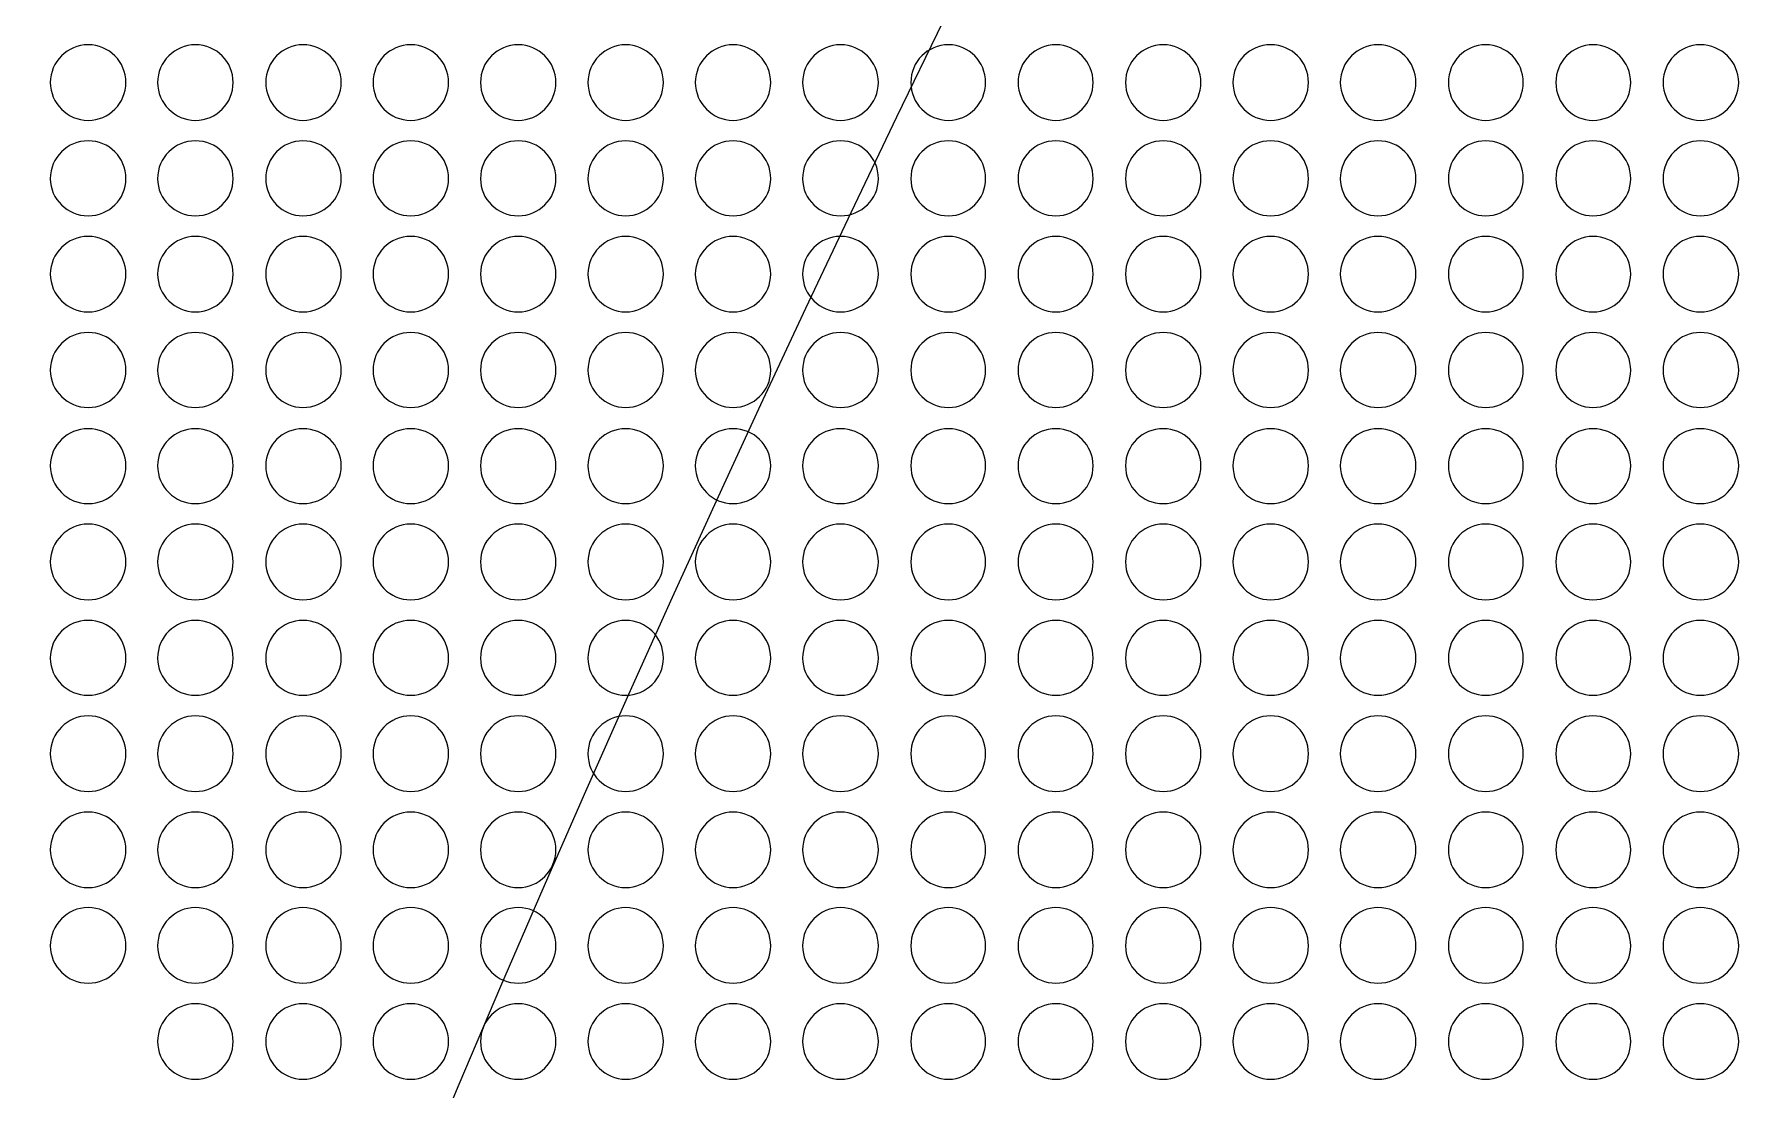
# Model space of a CAD drawing. Header units: inches. Extents: x 243 to 900, y -519 to -86.
# Drawn here: x 397.29 to 436.88, y -389.72 to -365.44 of the extents above; entities that cross this region are included whole.
import ezdxf

# ---------------------------------------------------------------- set-up
doc = ezdxf.new("R2010")
doc.units = ezdxf.units.IN
doc.header["$MEASUREMENT"] = 0
doc.layers.add('Layer 1', color=7, linetype='Continuous')

# ---------------------------------------------------------------- blocks, each defined once
blk = doc.blocks.new('block 3')
at = {"layer": 'Layer 1', "lineweight": 0}
blk.add_open_spline([(898.138, -484.267), (898.138, -494.991), (889.368, -503.763), (878.645, -503.763), (878.645, -503.763), (266.12, -503.763), (266.12, -503.763), (255.397, -503.763), (246.624, -494.991), (246.624, -484.267), (246.624, -484.267), (246.624, -108.507), (246.624, -108.507), (246.624, -97.783), (255.397, -89.011), (266.12, -89.011), (266.12, -89.011), (878.645, -89.011), (878.645, -89.011), (889.368, -89.011), (898.138, -97.783), (898.138, -108.507), (898.138, -108.507), (898.138, -484.267), (898.138, -484.267)], degree=3, knots=[0, 0, 0, 0, 1, 1, 1, 2, 2, 2, 3, 3, 3, 4, 4, 4, 5, 5, 5, 6, 6, 6, 7, 7, 7, 8, 8, 8, 8], dxfattribs=at)
blk = doc.blocks.new('block 2')
at = {"layer": 'Layer 1'}
blk.add_blockref('block 3', (0, 0), dxfattribs=at)
blk = doc.blocks.new('block 109')
at = {"layer": 'Layer 1', "lineweight": 0}
for points in [[(399.391, -366.544), (399.391, -367.018), (399.01, -367.416), (398.521, -367.416), (398.048, -367.416), (397.651, -367.018), (397.651, -366.544), (397.651, -366.071), (398.048, -365.676), (398.521, -365.676), (399.01, -365.676), (399.391, -366.071), (399.391, -366.544)], [(401.86, -366.544), (401.86, -367.018), (401.479, -367.416), (400.991, -367.416), (400.517, -367.416), (400.121, -367.018), (400.121, -366.544), (400.121, -366.071), (400.517, -365.676), (400.991, -365.676), (401.479, -365.676), (401.86, -366.071), (401.86, -366.544)], [(404.348, -366.544), (404.348, -367.018), (403.952, -367.416), (403.465, -367.416), (402.992, -367.416), (402.611, -367.018), (402.611, -366.544), (402.611, -366.071), (402.992, -365.676), (403.465, -365.676), (403.952, -365.676), (404.348, -366.071), (404.348, -366.544)], [(406.82, -366.544), (406.82, -367.018), (406.424, -367.416), (405.95, -367.416), (405.461, -367.416), (405.08, -367.018), (405.08, -366.544), (405.08, -366.071), (405.461, -365.676), (405.95, -365.676), (406.424, -365.676), (406.82, -366.071), (406.82, -366.544)], [(409.29, -366.544), (409.29, -367.018), (408.896, -367.416), (408.422, -367.416), (407.936, -367.416), (407.553, -367.018), (407.553, -366.544), (407.553, -366.071), (407.936, -365.676), (408.422, -365.676), (408.896, -365.676), (409.29, -366.071), (409.29, -366.544)], [(411.764, -366.544), (411.764, -367.018), (411.368, -367.416), (410.894, -367.416), (410.421, -367.416), (410.025, -367.018), (410.025, -366.544), (410.025, -366.071), (410.421, -365.676), (410.894, -365.676), (411.368, -365.676), (411.764, -366.071), (411.764, -366.544)], [(414.234, -366.544), (414.234, -367.018), (413.84, -367.416), (413.366, -367.416), (412.893, -367.416), (412.497, -367.018), (412.497, -366.544), (412.497, -366.071), (412.893, -365.676), (413.366, -365.676), (413.84, -365.676), (414.234, -366.071), (414.234, -366.544)], [(416.711, -366.544), (416.711, -367.018), (416.325, -367.416), (415.838, -367.416), (415.368, -367.416), (414.966, -367.018), (414.966, -366.544), (414.966, -366.071), (415.368, -365.676), (415.838, -365.676), (416.325, -365.676), (416.711, -366.071), (416.711, -366.544)], [(419.18, -366.544), (419.18, -367.018), (418.799, -367.416), (418.326, -367.416), (417.837, -367.416), (417.459, -367.018), (417.459, -366.544), (417.459, -366.071), (417.837, -365.676), (418.326, -365.676), (418.799, -365.676), (419.18, -366.071), (419.18, -366.544)], [(421.655, -366.544), (421.655, -367.018), (421.269, -367.416), (420.798, -367.416), (420.312, -367.416), (419.928, -367.018), (419.928, -366.544), (419.928, -366.071), (420.312, -365.676), (420.798, -365.676), (421.269, -365.676), (421.655, -366.071), (421.655, -366.544)], [(424.137, -366.544), (424.137, -367.018), (423.744, -367.416), (423.27, -367.416), (422.781, -367.416), (422.401, -367.018), (422.401, -366.544), (422.401, -366.071), (422.781, -365.676), (423.27, -365.676), (423.744, -365.676), (424.137, -366.071), (424.137, -366.544)], [(426.612, -366.544), (426.612, -367.018), (426.231, -367.416), (425.742, -367.416), (425.253, -367.416), (424.872, -367.018), (424.872, -366.544), (424.872, -366.071), (425.253, -365.676), (425.742, -365.676), (426.231, -365.676), (426.612, -366.071), (426.612, -366.544)], [(429.084, -366.544), (429.084, -367.018), (428.701, -367.416), (428.211, -367.416), (427.741, -367.416), (427.344, -367.018), (427.344, -366.544), (427.344, -366.071), (427.741, -365.676), (428.211, -365.676), (428.701, -365.676), (429.084, -366.071), (429.084, -366.544)], [(431.556, -366.544), (431.556, -367.018), (431.173, -367.416), (430.686, -367.416), (430.213, -367.416), (429.832, -367.018), (429.832, -366.544), (429.832, -366.071), (430.213, -365.676), (430.686, -365.676), (431.173, -365.676), (431.556, -366.071), (431.556, -366.544)], [(434.028, -366.544), (434.028, -367.018), (433.645, -367.416), (433.156, -367.416), (432.685, -367.416), (432.304, -367.018), (432.304, -366.544), (432.304, -366.071), (432.685, -365.676), (433.156, -365.676), (433.645, -365.676), (434.028, -366.071), (434.028, -366.544)], [(436.513, -366.544), (436.513, -367.018), (436.119, -367.416), (435.628, -367.416), (435.16, -367.416), (434.774, -367.018), (434.774, -366.544), (434.774, -366.071), (435.16, -365.676), (435.628, -365.676), (436.119, -365.676), (436.513, -366.071), (436.513, -366.544)]]:
    blk.add_open_spline(points, degree=3, knots=[0, 0, 0, 0, 1, 1, 1, 2, 2, 2, 3, 3, 3, 4, 4, 4, 4], dxfattribs=at)
blk = doc.blocks.new('block 110')
at = {"layer": 'Layer 1', "lineweight": 0}
for points in [[(399.391, -368.757), (399.391, -369.229), (399.01, -369.61), (398.521, -369.61), (398.048, -369.61), (397.651, -369.229), (397.651, -368.757), (397.651, -368.268), (398.048, -367.886), (398.521, -367.886), (399.01, -367.886), (399.391, -368.268), (399.391, -368.757)], [(401.86, -368.757), (401.86, -369.229), (401.479, -369.61), (400.991, -369.61), (400.517, -369.61), (400.121, -369.229), (400.121, -368.757), (400.121, -368.268), (400.517, -367.886), (400.991, -367.886), (401.479, -367.886), (401.86, -368.268), (401.86, -368.757)], [(404.348, -368.757), (404.348, -369.229), (403.952, -369.61), (403.465, -369.61), (402.992, -369.61), (402.611, -369.229), (402.611, -368.757), (402.611, -368.268), (402.992, -367.886), (403.465, -367.886), (403.952, -367.886), (404.348, -368.268), (404.348, -368.757)], [(406.82, -368.757), (406.82, -369.229), (406.424, -369.61), (405.95, -369.61), (405.461, -369.61), (405.08, -369.229), (405.08, -368.757), (405.08, -368.268), (405.461, -367.886), (405.95, -367.886), (406.424, -367.886), (406.82, -368.268), (406.82, -368.757)], [(409.29, -368.757), (409.29, -369.229), (408.896, -369.61), (408.422, -369.61), (407.936, -369.61), (407.553, -369.229), (407.553, -368.757), (407.553, -368.268), (407.936, -367.886), (408.422, -367.886), (408.896, -367.886), (409.29, -368.268), (409.29, -368.757)], [(411.764, -368.757), (411.764, -369.229), (411.368, -369.61), (410.894, -369.61), (410.421, -369.61), (410.025, -369.229), (410.025, -368.757), (410.025, -368.268), (410.421, -367.886), (410.894, -367.886), (411.368, -367.886), (411.764, -368.268), (411.764, -368.757)], [(414.234, -368.757), (414.234, -369.229), (413.84, -369.61), (413.366, -369.61), (412.893, -369.61), (412.497, -369.229), (412.497, -368.757), (412.497, -368.268), (412.893, -367.886), (413.366, -367.886), (413.84, -367.886), (414.234, -368.268), (414.234, -368.757)], [(416.711, -368.757), (416.711, -369.229), (416.325, -369.61), (415.838, -369.61), (415.368, -369.61), (414.966, -369.229), (414.966, -368.757), (414.966, -368.268), (415.368, -367.886), (415.838, -367.886), (416.325, -367.886), (416.711, -368.268), (416.711, -368.757)], [(419.18, -368.757), (419.18, -369.229), (418.799, -369.61), (418.326, -369.61), (417.837, -369.61), (417.459, -369.229), (417.459, -368.757), (417.459, -368.268), (417.837, -367.886), (418.326, -367.886), (418.799, -367.886), (419.18, -368.268), (419.18, -368.757)], [(421.655, -368.757), (421.655, -369.229), (421.269, -369.61), (420.798, -369.61), (420.312, -369.61), (419.928, -369.229), (419.928, -368.757), (419.928, -368.268), (420.312, -367.886), (420.798, -367.886), (421.269, -367.886), (421.655, -368.268), (421.655, -368.757)], [(424.137, -368.757), (424.137, -369.229), (423.744, -369.61), (423.27, -369.61), (422.781, -369.61), (422.401, -369.229), (422.401, -368.757), (422.401, -368.268), (422.781, -367.886), (423.27, -367.886), (423.744, -367.886), (424.137, -368.268), (424.137, -368.757)], [(426.612, -368.757), (426.612, -369.229), (426.231, -369.61), (425.742, -369.61), (425.253, -369.61), (424.872, -369.229), (424.872, -368.757), (424.872, -368.268), (425.253, -367.886), (425.742, -367.886), (426.231, -367.886), (426.612, -368.268), (426.612, -368.757)], [(429.084, -368.757), (429.084, -369.229), (428.701, -369.61), (428.211, -369.61), (427.741, -369.61), (427.344, -369.229), (427.344, -368.757), (427.344, -368.268), (427.741, -367.886), (428.211, -367.886), (428.701, -367.886), (429.084, -368.268), (429.084, -368.757)], [(431.556, -368.757), (431.556, -369.229), (431.173, -369.61), (430.686, -369.61), (430.213, -369.61), (429.832, -369.229), (429.832, -368.757), (429.832, -368.268), (430.213, -367.886), (430.686, -367.886), (431.173, -367.886), (431.556, -368.268), (431.556, -368.757)], [(434.028, -368.757), (434.028, -369.229), (433.645, -369.61), (433.156, -369.61), (432.685, -369.61), (432.304, -369.229), (432.304, -368.757), (432.304, -368.268), (432.685, -367.886), (433.156, -367.886), (433.645, -367.886), (434.028, -368.268), (434.028, -368.757)], [(436.513, -368.757), (436.513, -369.229), (436.119, -369.61), (435.628, -369.61), (435.16, -369.61), (434.774, -369.229), (434.774, -368.757), (434.774, -368.268), (435.16, -367.886), (435.628, -367.886), (436.119, -367.886), (436.513, -368.268), (436.513, -368.757)]]:
    blk.add_open_spline(points, degree=3, knots=[0, 0, 0, 0, 1, 1, 1, 2, 2, 2, 3, 3, 3, 4, 4, 4, 4], dxfattribs=at)
blk = doc.blocks.new('block 111')
at = {"layer": 'Layer 1', "lineweight": 0}
for points in [[(399.391, -370.953), (399.391, -371.427), (399.01, -371.823), (398.521, -371.823), (398.048, -371.823), (397.651, -371.427), (397.651, -370.953), (397.651, -370.48), (398.048, -370.084), (398.521, -370.084), (399.01, -370.084), (399.391, -370.48), (399.391, -370.953)], [(401.86, -370.953), (401.86, -371.427), (401.479, -371.823), (400.991, -371.823), (400.517, -371.823), (400.121, -371.427), (400.121, -370.953), (400.121, -370.48), (400.517, -370.084), (400.991, -370.084), (401.479, -370.084), (401.86, -370.48), (401.86, -370.953)], [(404.348, -370.953), (404.348, -371.427), (403.952, -371.823), (403.465, -371.823), (402.992, -371.823), (402.611, -371.427), (402.611, -370.953), (402.611, -370.48), (402.992, -370.084), (403.465, -370.084), (403.952, -370.084), (404.348, -370.48), (404.348, -370.953)], [(406.82, -370.953), (406.82, -371.427), (406.424, -371.823), (405.95, -371.823), (405.461, -371.823), (405.08, -371.427), (405.08, -370.953), (405.08, -370.48), (405.461, -370.084), (405.95, -370.084), (406.424, -370.084), (406.82, -370.48), (406.82, -370.953)], [(409.29, -370.953), (409.29, -371.427), (408.896, -371.823), (408.422, -371.823), (407.936, -371.823), (407.553, -371.427), (407.553, -370.953), (407.553, -370.48), (407.936, -370.084), (408.422, -370.084), (408.896, -370.084), (409.29, -370.48), (409.29, -370.953)], [(411.764, -370.953), (411.764, -371.427), (411.368, -371.823), (410.894, -371.823), (410.421, -371.823), (410.025, -371.427), (410.025, -370.953), (410.025, -370.48), (410.421, -370.084), (410.894, -370.084), (411.368, -370.084), (411.764, -370.48), (411.764, -370.953)], [(414.234, -370.953), (414.234, -371.427), (413.84, -371.823), (413.366, -371.823), (412.893, -371.823), (412.497, -371.427), (412.497, -370.953), (412.497, -370.48), (412.893, -370.084), (413.366, -370.084), (413.84, -370.084), (414.234, -370.48), (414.234, -370.953)], [(416.711, -370.953), (416.711, -371.427), (416.325, -371.823), (415.838, -371.823), (415.368, -371.823), (414.966, -371.427), (414.966, -370.953), (414.966, -370.48), (415.368, -370.084), (415.838, -370.084), (416.325, -370.084), (416.711, -370.48), (416.711, -370.953)], [(419.18, -370.953), (419.18, -371.427), (418.799, -371.823), (418.326, -371.823), (417.837, -371.823), (417.459, -371.427), (417.459, -370.953), (417.459, -370.48), (417.837, -370.084), (418.326, -370.084), (418.799, -370.084), (419.18, -370.48), (419.18, -370.953)], [(421.655, -370.953), (421.655, -371.427), (421.269, -371.823), (420.798, -371.823), (420.312, -371.823), (419.928, -371.427), (419.928, -370.953), (419.928, -370.48), (420.312, -370.084), (420.798, -370.084), (421.269, -370.084), (421.655, -370.48), (421.655, -370.953)], [(424.137, -370.953), (424.137, -371.427), (423.744, -371.823), (423.27, -371.823), (422.781, -371.823), (422.401, -371.427), (422.401, -370.953), (422.401, -370.48), (422.781, -370.084), (423.27, -370.084), (423.744, -370.084), (424.137, -370.48), (424.137, -370.953)], [(426.612, -370.953), (426.612, -371.427), (426.231, -371.823), (425.742, -371.823), (425.253, -371.823), (424.872, -371.427), (424.872, -370.953), (424.872, -370.48), (425.253, -370.084), (425.742, -370.084), (426.231, -370.084), (426.612, -370.48), (426.612, -370.953)], [(429.084, -370.953), (429.084, -371.427), (428.701, -371.823), (428.211, -371.823), (427.741, -371.823), (427.344, -371.427), (427.344, -370.953), (427.344, -370.48), (427.741, -370.084), (428.211, -370.084), (428.701, -370.084), (429.084, -370.48), (429.084, -370.953)], [(431.556, -370.953), (431.556, -371.427), (431.173, -371.823), (430.686, -371.823), (430.213, -371.823), (429.832, -371.427), (429.832, -370.953), (429.832, -370.48), (430.213, -370.084), (430.686, -370.084), (431.173, -370.084), (431.556, -370.48), (431.556, -370.953)], [(434.028, -370.953), (434.028, -371.427), (433.645, -371.823), (433.156, -371.823), (432.685, -371.823), (432.304, -371.427), (432.304, -370.953), (432.304, -370.48), (432.685, -370.084), (433.156, -370.084), (433.645, -370.084), (434.028, -370.48), (434.028, -370.953)], [(436.513, -370.953), (436.513, -371.427), (436.119, -371.823), (435.628, -371.823), (435.16, -371.823), (434.774, -371.427), (434.774, -370.953), (434.774, -370.48), (435.16, -370.084), (435.628, -370.084), (436.119, -370.084), (436.513, -370.48), (436.513, -370.953)]]:
    blk.add_open_spline(points, degree=3, knots=[0, 0, 0, 0, 1, 1, 1, 2, 2, 2, 3, 3, 3, 4, 4, 4, 4], dxfattribs=at)
blk = doc.blocks.new('block 112')
at = {"layer": 'Layer 1', "lineweight": 0}
for points in [[(399.391, -373.166), (399.391, -373.638), (399.01, -374.02), (398.521, -374.02), (398.048, -374.02), (397.651, -373.638), (397.651, -373.166), (397.651, -372.677), (398.048, -372.296), (398.521, -372.296), (399.01, -372.296), (399.391, -372.677), (399.391, -373.166)], [(401.86, -373.166), (401.86, -373.638), (401.479, -374.02), (400.991, -374.02), (400.517, -374.02), (400.121, -373.638), (400.121, -373.166), (400.121, -372.677), (400.517, -372.296), (400.991, -372.296), (401.479, -372.296), (401.86, -372.677), (401.86, -373.166)], [(404.348, -373.166), (404.348, -373.638), (403.952, -374.02), (403.465, -374.02), (402.992, -374.02), (402.611, -373.638), (402.611, -373.166), (402.611, -372.677), (402.992, -372.296), (403.465, -372.296), (403.952, -372.296), (404.348, -372.677), (404.348, -373.166)], [(406.82, -373.166), (406.82, -373.638), (406.424, -374.02), (405.95, -374.02), (405.461, -374.02), (405.08, -373.638), (405.08, -373.166), (405.08, -372.677), (405.461, -372.296), (405.95, -372.296), (406.424, -372.296), (406.82, -372.677), (406.82, -373.166)], [(409.29, -373.166), (409.29, -373.638), (408.896, -374.02), (408.422, -374.02), (407.936, -374.02), (407.553, -373.638), (407.553, -373.166), (407.553, -372.677), (407.936, -372.296), (408.422, -372.296), (408.896, -372.296), (409.29, -372.677), (409.29, -373.166)], [(411.764, -373.166), (411.764, -373.638), (411.368, -374.02), (410.894, -374.02), (410.421, -374.02), (410.025, -373.638), (410.025, -373.166), (410.025, -372.677), (410.421, -372.296), (410.894, -372.296), (411.368, -372.296), (411.764, -372.677), (411.764, -373.166)], [(414.234, -373.166), (414.234, -373.638), (413.84, -374.02), (413.366, -374.02), (412.893, -374.02), (412.497, -373.638), (412.497, -373.166), (412.497, -372.677), (412.893, -372.296), (413.366, -372.296), (413.84, -372.296), (414.234, -372.677), (414.234, -373.166)], [(416.711, -373.166), (416.711, -373.638), (416.325, -374.02), (415.838, -374.02), (415.368, -374.02), (414.966, -373.638), (414.966, -373.166), (414.966, -372.677), (415.368, -372.296), (415.838, -372.296), (416.325, -372.296), (416.711, -372.677), (416.711, -373.166)], [(419.18, -373.166), (419.18, -373.638), (418.799, -374.02), (418.326, -374.02), (417.837, -374.02), (417.459, -373.638), (417.459, -373.166), (417.459, -372.677), (417.837, -372.296), (418.326, -372.296), (418.799, -372.296), (419.18, -372.677), (419.18, -373.166)], [(421.655, -373.166), (421.655, -373.638), (421.269, -374.02), (420.798, -374.02), (420.312, -374.02), (419.928, -373.638), (419.928, -373.166), (419.928, -372.677), (420.312, -372.296), (420.798, -372.296), (421.269, -372.296), (421.655, -372.677), (421.655, -373.166)], [(424.137, -373.166), (424.137, -373.638), (423.744, -374.02), (423.27, -374.02), (422.781, -374.02), (422.401, -373.638), (422.401, -373.166), (422.401, -372.677), (422.781, -372.296), (423.27, -372.296), (423.744, -372.296), (424.137, -372.677), (424.137, -373.166)], [(426.612, -373.166), (426.612, -373.638), (426.231, -374.02), (425.742, -374.02), (425.253, -374.02), (424.872, -373.638), (424.872, -373.166), (424.872, -372.677), (425.253, -372.296), (425.742, -372.296), (426.231, -372.296), (426.612, -372.677), (426.612, -373.166)], [(429.084, -373.166), (429.084, -373.638), (428.701, -374.02), (428.211, -374.02), (427.741, -374.02), (427.344, -373.638), (427.344, -373.166), (427.344, -372.677), (427.741, -372.296), (428.211, -372.296), (428.701, -372.296), (429.084, -372.677), (429.084, -373.166)], [(431.556, -373.166), (431.556, -373.638), (431.173, -374.02), (430.686, -374.02), (430.213, -374.02), (429.832, -373.638), (429.832, -373.166), (429.832, -372.677), (430.213, -372.296), (430.686, -372.296), (431.173, -372.296), (431.556, -372.677), (431.556, -373.166)], [(434.028, -373.166), (434.028, -373.638), (433.645, -374.02), (433.156, -374.02), (432.685, -374.02), (432.304, -373.638), (432.304, -373.166), (432.304, -372.677), (432.685, -372.296), (433.156, -372.296), (433.645, -372.296), (434.028, -372.677), (434.028, -373.166)], [(436.513, -373.166), (436.513, -373.638), (436.119, -374.02), (435.628, -374.02), (435.16, -374.02), (434.774, -373.638), (434.774, -373.166), (434.774, -372.677), (435.16, -372.296), (435.628, -372.296), (436.119, -372.296), (436.513, -372.677), (436.513, -373.166)]]:
    blk.add_open_spline(points, degree=3, knots=[0, 0, 0, 0, 1, 1, 1, 2, 2, 2, 3, 3, 3, 4, 4, 4, 4], dxfattribs=at)
blk = doc.blocks.new('block 113')
at = {"layer": 'Layer 1', "lineweight": 0}
for points in [[(399.391, -375.361), (399.391, -375.851), (399.01, -376.233), (398.521, -376.233), (398.048, -376.233), (397.651, -375.851), (397.651, -375.361), (397.651, -374.89), (398.048, -374.509), (398.521, -374.509), (399.01, -374.509), (399.391, -374.89), (399.391, -375.361)], [(401.86, -375.361), (401.86, -375.851), (401.479, -376.233), (400.991, -376.233), (400.517, -376.233), (400.121, -375.851), (400.121, -375.361), (400.121, -374.89), (400.517, -374.509), (400.991, -374.509), (401.479, -374.509), (401.86, -374.89), (401.86, -375.361)], [(404.348, -375.361), (404.348, -375.851), (403.952, -376.233), (403.465, -376.233), (402.992, -376.233), (402.611, -375.851), (402.611, -375.361), (402.611, -374.89), (402.992, -374.509), (403.465, -374.509), (403.952, -374.509), (404.348, -374.89), (404.348, -375.361)], [(406.82, -375.361), (406.82, -375.851), (406.424, -376.233), (405.95, -376.233), (405.461, -376.233), (405.08, -375.851), (405.08, -375.361), (405.08, -374.89), (405.461, -374.509), (405.95, -374.509), (406.424, -374.509), (406.82, -374.89), (406.82, -375.361)], [(409.29, -375.361), (409.29, -375.851), (408.896, -376.233), (408.422, -376.233), (407.936, -376.233), (407.553, -375.851), (407.553, -375.361), (407.553, -374.89), (407.936, -374.509), (408.422, -374.509), (408.896, -374.509), (409.29, -374.89), (409.29, -375.361)], [(411.764, -375.361), (411.764, -375.851), (411.368, -376.233), (410.894, -376.233), (410.421, -376.233), (410.025, -375.851), (410.025, -375.361), (410.025, -374.89), (410.421, -374.509), (410.894, -374.509), (411.368, -374.509), (411.764, -374.89), (411.764, -375.361)], [(414.234, -375.361), (414.234, -375.851), (413.84, -376.233), (413.366, -376.233), (412.893, -376.233), (412.497, -375.851), (412.497, -375.361), (412.497, -374.89), (412.893, -374.509), (413.366, -374.509), (413.84, -374.509), (414.234, -374.89), (414.234, -375.361)], [(416.711, -375.361), (416.711, -375.851), (416.325, -376.233), (415.838, -376.233), (415.368, -376.233), (414.966, -375.851), (414.966, -375.361), (414.966, -374.89), (415.368, -374.509), (415.838, -374.509), (416.325, -374.509), (416.711, -374.89), (416.711, -375.361)], [(419.18, -375.361), (419.18, -375.851), (418.799, -376.233), (418.326, -376.233), (417.837, -376.233), (417.459, -375.851), (417.459, -375.361), (417.459, -374.89), (417.837, -374.509), (418.326, -374.509), (418.799, -374.509), (419.18, -374.89), (419.18, -375.361)], [(421.655, -375.361), (421.655, -375.851), (421.269, -376.233), (420.798, -376.233), (420.312, -376.233), (419.928, -375.851), (419.928, -375.361), (419.928, -374.89), (420.312, -374.509), (420.798, -374.509), (421.269, -374.509), (421.655, -374.89), (421.655, -375.361)], [(424.137, -375.361), (424.137, -375.851), (423.744, -376.233), (423.27, -376.233), (422.781, -376.233), (422.401, -375.851), (422.401, -375.361), (422.401, -374.89), (422.781, -374.509), (423.27, -374.509), (423.744, -374.509), (424.137, -374.89), (424.137, -375.361)], [(426.612, -375.361), (426.612, -375.851), (426.231, -376.233), (425.742, -376.233), (425.253, -376.233), (424.872, -375.851), (424.872, -375.361), (424.872, -374.89), (425.253, -374.509), (425.742, -374.509), (426.231, -374.509), (426.612, -374.89), (426.612, -375.361)], [(429.084, -375.361), (429.084, -375.851), (428.701, -376.233), (428.211, -376.233), (427.741, -376.233), (427.344, -375.851), (427.344, -375.361), (427.344, -374.89), (427.741, -374.509), (428.211, -374.509), (428.701, -374.509), (429.084, -374.89), (429.084, -375.361)], [(431.556, -375.361), (431.556, -375.851), (431.173, -376.233), (430.686, -376.233), (430.213, -376.233), (429.832, -375.851), (429.832, -375.361), (429.832, -374.89), (430.213, -374.509), (430.686, -374.509), (431.173, -374.509), (431.556, -374.89), (431.556, -375.361)], [(434.028, -375.361), (434.028, -375.851), (433.645, -376.233), (433.156, -376.233), (432.685, -376.233), (432.304, -375.851), (432.304, -375.361), (432.304, -374.89), (432.685, -374.509), (433.156, -374.509), (433.645, -374.509), (434.028, -374.89), (434.028, -375.361)], [(436.513, -375.361), (436.513, -375.851), (436.119, -376.233), (435.628, -376.233), (435.16, -376.233), (434.774, -375.851), (434.774, -375.361), (434.774, -374.89), (435.16, -374.509), (435.628, -374.509), (436.119, -374.509), (436.513, -374.89), (436.513, -375.361)]]:
    blk.add_open_spline(points, degree=3, knots=[0, 0, 0, 0, 1, 1, 1, 2, 2, 2, 3, 3, 3, 4, 4, 4, 4], dxfattribs=at)
blk = doc.blocks.new('block 114')
at = {"layer": 'Layer 1', "lineweight": 0}
for points in [[(399.391, -377.576), (399.391, -378.048), (399.01, -378.446), (398.521, -378.446), (398.048, -378.446), (397.651, -378.048), (397.651, -377.576), (397.651, -377.103), (398.048, -376.705), (398.521, -376.705), (399.01, -376.705), (399.391, -377.103), (399.391, -377.576)], [(401.86, -377.576), (401.86, -378.048), (401.479, -378.446), (400.991, -378.446), (400.517, -378.446), (400.121, -378.048), (400.121, -377.576), (400.121, -377.103), (400.517, -376.705), (400.991, -376.705), (401.479, -376.705), (401.86, -377.103), (401.86, -377.576)], [(404.348, -377.576), (404.348, -378.048), (403.952, -378.446), (403.465, -378.446), (402.992, -378.446), (402.611, -378.048), (402.611, -377.576), (402.611, -377.103), (402.992, -376.705), (403.465, -376.705), (403.952, -376.705), (404.348, -377.103), (404.348, -377.576)], [(406.82, -377.576), (406.82, -378.048), (406.424, -378.446), (405.95, -378.446), (405.461, -378.446), (405.08, -378.048), (405.08, -377.576), (405.08, -377.103), (405.461, -376.705), (405.95, -376.705), (406.424, -376.705), (406.82, -377.103), (406.82, -377.576)], [(409.29, -377.576), (409.29, -378.048), (408.896, -378.446), (408.422, -378.446), (407.936, -378.446), (407.553, -378.048), (407.553, -377.576), (407.553, -377.103), (407.936, -376.705), (408.422, -376.705), (408.896, -376.705), (409.29, -377.103), (409.29, -377.576)], [(411.764, -377.576), (411.764, -378.048), (411.368, -378.446), (410.894, -378.446), (410.421, -378.446), (410.025, -378.048), (410.025, -377.576), (410.025, -377.103), (410.421, -376.705), (410.894, -376.705), (411.368, -376.705), (411.764, -377.103), (411.764, -377.576)], [(414.234, -377.576), (414.234, -378.048), (413.84, -378.446), (413.366, -378.446), (412.893, -378.446), (412.497, -378.048), (412.497, -377.576), (412.497, -377.103), (412.893, -376.705), (413.366, -376.705), (413.84, -376.705), (414.234, -377.103), (414.234, -377.576)], [(416.711, -377.576), (416.711, -378.048), (416.325, -378.446), (415.838, -378.446), (415.368, -378.446), (414.966, -378.048), (414.966, -377.576), (414.966, -377.103), (415.368, -376.705), (415.838, -376.705), (416.325, -376.705), (416.711, -377.103), (416.711, -377.576)], [(419.18, -377.576), (419.18, -378.048), (418.799, -378.446), (418.326, -378.446), (417.837, -378.446), (417.459, -378.048), (417.459, -377.576), (417.459, -377.103), (417.837, -376.705), (418.326, -376.705), (418.799, -376.705), (419.18, -377.103), (419.18, -377.576)], [(421.655, -377.576), (421.655, -378.048), (421.269, -378.446), (420.798, -378.446), (420.312, -378.446), (419.928, -378.048), (419.928, -377.576), (419.928, -377.103), (420.312, -376.705), (420.798, -376.705), (421.269, -376.705), (421.655, -377.103), (421.655, -377.576)], [(424.137, -377.576), (424.137, -378.048), (423.744, -378.446), (423.27, -378.446), (422.781, -378.446), (422.401, -378.048), (422.401, -377.576), (422.401, -377.103), (422.781, -376.705), (423.27, -376.705), (423.744, -376.705), (424.137, -377.103), (424.137, -377.576)], [(426.612, -377.576), (426.612, -378.048), (426.231, -378.446), (425.742, -378.446), (425.253, -378.446), (424.872, -378.048), (424.872, -377.576), (424.872, -377.103), (425.253, -376.705), (425.742, -376.705), (426.231, -376.705), (426.612, -377.103), (426.612, -377.576)], [(429.084, -377.576), (429.084, -378.048), (428.701, -378.446), (428.211, -378.446), (427.741, -378.446), (427.344, -378.048), (427.344, -377.576), (427.344, -377.103), (427.741, -376.705), (428.211, -376.705), (428.701, -376.705), (429.084, -377.103), (429.084, -377.576)], [(431.556, -377.576), (431.556, -378.048), (431.173, -378.446), (430.686, -378.446), (430.213, -378.446), (429.832, -378.048), (429.832, -377.576), (429.832, -377.103), (430.213, -376.705), (430.686, -376.705), (431.173, -376.705), (431.556, -377.103), (431.556, -377.576)], [(434.028, -377.576), (434.028, -378.048), (433.645, -378.446), (433.156, -378.446), (432.685, -378.446), (432.304, -378.048), (432.304, -377.576), (432.304, -377.103), (432.685, -376.705), (433.156, -376.705), (433.645, -376.705), (434.028, -377.103), (434.028, -377.576)], [(436.513, -377.576), (436.513, -378.048), (436.119, -378.446), (435.628, -378.446), (435.16, -378.446), (434.774, -378.048), (434.774, -377.576), (434.774, -377.103), (435.16, -376.705), (435.628, -376.705), (436.119, -376.705), (436.513, -377.103), (436.513, -377.576)]]:
    blk.add_open_spline(points, degree=3, knots=[0, 0, 0, 0, 1, 1, 1, 2, 2, 2, 3, 3, 3, 4, 4, 4, 4], dxfattribs=at)
blk = doc.blocks.new('block 115')
at = {"layer": 'Layer 1', "lineweight": 0}
for points in [[(399.391, -379.79), (399.391, -380.262), (399.01, -380.644), (398.521, -380.644), (398.048, -380.644), (397.651, -380.262), (397.651, -379.79), (397.651, -379.301), (398.048, -378.919), (398.521, -378.919), (399.01, -378.919), (399.391, -379.301), (399.391, -379.79)], [(401.86, -379.79), (401.86, -380.262), (401.479, -380.644), (400.991, -380.644), (400.517, -380.644), (400.121, -380.262), (400.121, -379.79), (400.121, -379.301), (400.517, -378.919), (400.991, -378.919), (401.479, -378.919), (401.86, -379.301), (401.86, -379.79)], [(404.348, -379.79), (404.348, -380.262), (403.952, -380.644), (403.465, -380.644), (402.992, -380.644), (402.611, -380.262), (402.611, -379.79), (402.611, -379.301), (402.992, -378.919), (403.465, -378.919), (403.952, -378.919), (404.348, -379.301), (404.348, -379.79)], [(406.82, -379.79), (406.82, -380.262), (406.424, -380.644), (405.95, -380.644), (405.461, -380.644), (405.08, -380.262), (405.08, -379.79), (405.08, -379.301), (405.461, -378.919), (405.95, -378.919), (406.424, -378.919), (406.82, -379.301), (406.82, -379.79)], [(409.29, -379.79), (409.29, -380.262), (408.896, -380.644), (408.422, -380.644), (407.936, -380.644), (407.553, -380.262), (407.553, -379.79), (407.553, -379.301), (407.936, -378.919), (408.422, -378.919), (408.896, -378.919), (409.29, -379.301), (409.29, -379.79)], [(411.764, -379.79), (411.764, -380.262), (411.368, -380.644), (410.894, -380.644), (410.421, -380.644), (410.025, -380.262), (410.025, -379.79), (410.025, -379.301), (410.421, -378.919), (410.894, -378.919), (411.368, -378.919), (411.764, -379.301), (411.764, -379.79)], [(414.234, -379.79), (414.234, -380.262), (413.84, -380.644), (413.366, -380.644), (412.893, -380.644), (412.497, -380.262), (412.497, -379.79), (412.497, -379.301), (412.893, -378.919), (413.366, -378.919), (413.84, -378.919), (414.234, -379.301), (414.234, -379.79)], [(416.711, -379.79), (416.711, -380.262), (416.325, -380.644), (415.838, -380.644), (415.368, -380.644), (414.966, -380.262), (414.966, -379.79), (414.966, -379.301), (415.368, -378.919), (415.838, -378.919), (416.325, -378.919), (416.711, -379.301), (416.711, -379.79)], [(419.18, -379.79), (419.18, -380.262), (418.799, -380.644), (418.326, -380.644), (417.837, -380.644), (417.459, -380.262), (417.459, -379.79), (417.459, -379.301), (417.837, -378.919), (418.326, -378.919), (418.799, -378.919), (419.18, -379.301), (419.18, -379.79)], [(421.655, -379.79), (421.655, -380.262), (421.269, -380.644), (420.798, -380.644), (420.312, -380.644), (419.928, -380.262), (419.928, -379.79), (419.928, -379.301), (420.312, -378.919), (420.798, -378.919), (421.269, -378.919), (421.655, -379.301), (421.655, -379.79)], [(424.137, -379.79), (424.137, -380.262), (423.744, -380.644), (423.27, -380.644), (422.781, -380.644), (422.401, -380.262), (422.401, -379.79), (422.401, -379.301), (422.781, -378.919), (423.27, -378.919), (423.744, -378.919), (424.137, -379.301), (424.137, -379.79)], [(426.612, -379.79), (426.612, -380.262), (426.231, -380.644), (425.742, -380.644), (425.253, -380.644), (424.872, -380.262), (424.872, -379.79), (424.872, -379.301), (425.253, -378.919), (425.742, -378.919), (426.231, -378.919), (426.612, -379.301), (426.612, -379.79)], [(429.084, -379.79), (429.084, -380.262), (428.701, -380.644), (428.211, -380.644), (427.741, -380.644), (427.344, -380.262), (427.344, -379.79), (427.344, -379.301), (427.741, -378.919), (428.211, -378.919), (428.701, -378.919), (429.084, -379.301), (429.084, -379.79)], [(431.556, -379.79), (431.556, -380.262), (431.173, -380.644), (430.686, -380.644), (430.213, -380.644), (429.832, -380.262), (429.832, -379.79), (429.832, -379.301), (430.213, -378.919), (430.686, -378.919), (431.173, -378.919), (431.556, -379.301), (431.556, -379.79)], [(434.028, -379.79), (434.028, -380.262), (433.645, -380.644), (433.156, -380.644), (432.685, -380.644), (432.304, -380.262), (432.304, -379.79), (432.304, -379.301), (432.685, -378.919), (433.156, -378.919), (433.645, -378.919), (434.028, -379.301), (434.028, -379.79)], [(436.513, -379.79), (436.513, -380.262), (436.119, -380.644), (435.628, -380.644), (435.16, -380.644), (434.774, -380.262), (434.774, -379.79), (434.774, -379.301), (435.16, -378.919), (435.628, -378.919), (436.119, -378.919), (436.513, -379.301), (436.513, -379.79)]]:
    blk.add_open_spline(points, degree=3, knots=[0, 0, 0, 0, 1, 1, 1, 2, 2, 2, 3, 3, 3, 4, 4, 4, 4], dxfattribs=at)
blk = doc.blocks.new('block 116')
at = {"layer": 'Layer 1', "lineweight": 0}
for points in [[(399.391, -381.987), (399.391, -382.475), (399.01, -382.856), (398.521, -382.856), (398.048, -382.856), (397.651, -382.475), (397.651, -381.987), (397.651, -381.512), (398.048, -381.116), (398.521, -381.116), (399.01, -381.116), (399.391, -381.512), (399.391, -381.987)], [(401.86, -381.987), (401.86, -382.475), (401.479, -382.856), (400.991, -382.856), (400.517, -382.856), (400.121, -382.475), (400.121, -381.987), (400.121, -381.512), (400.517, -381.116), (400.991, -381.116), (401.479, -381.116), (401.86, -381.512), (401.86, -381.987)], [(404.348, -381.987), (404.348, -382.475), (403.952, -382.856), (403.465, -382.856), (402.992, -382.856), (402.611, -382.475), (402.611, -381.987), (402.611, -381.512), (402.992, -381.116), (403.465, -381.116), (403.952, -381.116), (404.348, -381.512), (404.348, -381.987)], [(406.82, -381.987), (406.82, -382.475), (406.424, -382.856), (405.95, -382.856), (405.461, -382.856), (405.08, -382.475), (405.08, -381.987), (405.08, -381.512), (405.461, -381.116), (405.95, -381.116), (406.424, -381.116), (406.82, -381.512), (406.82, -381.987)], [(409.29, -381.987), (409.29, -382.475), (408.896, -382.856), (408.422, -382.856), (407.936, -382.856), (407.553, -382.475), (407.553, -381.987), (407.553, -381.512), (407.936, -381.116), (408.422, -381.116), (408.896, -381.116), (409.29, -381.512), (409.29, -381.987)], [(411.764, -381.987), (411.764, -382.475), (411.368, -382.856), (410.894, -382.856), (410.421, -382.856), (410.025, -382.475), (410.025, -381.987), (410.025, -381.512), (410.421, -381.116), (410.894, -381.116), (411.368, -381.116), (411.764, -381.512), (411.764, -381.987)], [(414.234, -381.987), (414.234, -382.475), (413.84, -382.856), (413.366, -382.856), (412.893, -382.856), (412.497, -382.475), (412.497, -381.987), (412.497, -381.512), (412.893, -381.116), (413.366, -381.116), (413.84, -381.116), (414.234, -381.512), (414.234, -381.987)], [(416.711, -381.987), (416.711, -382.475), (416.325, -382.856), (415.838, -382.856), (415.368, -382.856), (414.966, -382.475), (414.966, -381.987), (414.966, -381.512), (415.368, -381.116), (415.838, -381.116), (416.325, -381.116), (416.711, -381.512), (416.711, -381.987)], [(419.18, -381.987), (419.18, -382.475), (418.799, -382.856), (418.326, -382.856), (417.837, -382.856), (417.459, -382.475), (417.459, -381.987), (417.459, -381.512), (417.837, -381.116), (418.326, -381.116), (418.799, -381.116), (419.18, -381.512), (419.18, -381.987)], [(421.655, -381.987), (421.655, -382.475), (421.269, -382.856), (420.798, -382.856), (420.312, -382.856), (419.928, -382.475), (419.928, -381.987), (419.928, -381.512), (420.312, -381.116), (420.798, -381.116), (421.269, -381.116), (421.655, -381.512), (421.655, -381.987)], [(424.137, -381.987), (424.137, -382.475), (423.744, -382.856), (423.27, -382.856), (422.781, -382.856), (422.401, -382.475), (422.401, -381.987), (422.401, -381.512), (422.781, -381.116), (423.27, -381.116), (423.744, -381.116), (424.137, -381.512), (424.137, -381.987)], [(426.612, -381.987), (426.612, -382.475), (426.231, -382.856), (425.742, -382.856), (425.253, -382.856), (424.872, -382.475), (424.872, -381.987), (424.872, -381.512), (425.253, -381.116), (425.742, -381.116), (426.231, -381.116), (426.612, -381.512), (426.612, -381.987)], [(429.084, -381.987), (429.084, -382.475), (428.701, -382.856), (428.211, -382.856), (427.741, -382.856), (427.344, -382.475), (427.344, -381.987), (427.344, -381.512), (427.741, -381.116), (428.211, -381.116), (428.701, -381.116), (429.084, -381.512), (429.084, -381.987)], [(431.556, -381.987), (431.556, -382.475), (431.173, -382.856), (430.686, -382.856), (430.213, -382.856), (429.832, -382.475), (429.832, -381.987), (429.832, -381.512), (430.213, -381.116), (430.686, -381.116), (431.173, -381.116), (431.556, -381.512), (431.556, -381.987)], [(434.028, -381.987), (434.028, -382.475), (433.645, -382.856), (433.156, -382.856), (432.685, -382.856), (432.304, -382.475), (432.304, -381.987), (432.304, -381.512), (432.685, -381.116), (433.156, -381.116), (433.645, -381.116), (434.028, -381.512), (434.028, -381.987)], [(436.513, -381.987), (436.513, -382.475), (436.119, -382.856), (435.628, -382.856), (435.16, -382.856), (434.774, -382.475), (434.774, -381.987), (434.774, -381.512), (435.16, -381.116), (435.628, -381.116), (436.119, -381.116), (436.513, -381.512), (436.513, -381.987)]]:
    blk.add_open_spline(points, degree=3, knots=[0, 0, 0, 0, 1, 1, 1, 2, 2, 2, 3, 3, 3, 4, 4, 4, 4], dxfattribs=at)
blk = doc.blocks.new('block 117')
at = {"layer": 'Layer 1', "lineweight": 0}
for points in [[(399.391, -384.199), (399.391, -384.671), (399.01, -385.069), (398.521, -385.069), (398.048, -385.069), (397.651, -384.671), (397.651, -384.199), (397.651, -383.725), (398.048, -383.329), (398.521, -383.329), (399.01, -383.329), (399.391, -383.725), (399.391, -384.199)], [(401.86, -384.199), (401.86, -384.671), (401.479, -385.069), (400.991, -385.069), (400.517, -385.069), (400.121, -384.671), (400.121, -384.199), (400.121, -383.725), (400.517, -383.329), (400.991, -383.329), (401.479, -383.329), (401.86, -383.725), (401.86, -384.199)], [(404.348, -384.199), (404.348, -384.671), (403.952, -385.069), (403.465, -385.069), (402.992, -385.069), (402.611, -384.671), (402.611, -384.199), (402.611, -383.725), (402.992, -383.329), (403.465, -383.329), (403.952, -383.329), (404.348, -383.725), (404.348, -384.199)], [(406.82, -384.199), (406.82, -384.671), (406.424, -385.069), (405.95, -385.069), (405.461, -385.069), (405.08, -384.671), (405.08, -384.199), (405.08, -383.725), (405.461, -383.329), (405.95, -383.329), (406.424, -383.329), (406.82, -383.725), (406.82, -384.199)], [(409.29, -384.199), (409.29, -384.671), (408.896, -385.069), (408.422, -385.069), (407.936, -385.069), (407.553, -384.671), (407.553, -384.199), (407.553, -383.725), (407.936, -383.329), (408.422, -383.329), (408.896, -383.329), (409.29, -383.725), (409.29, -384.199)], [(411.764, -384.199), (411.764, -384.671), (411.368, -385.069), (410.894, -385.069), (410.421, -385.069), (410.025, -384.671), (410.025, -384.199), (410.025, -383.725), (410.421, -383.329), (410.894, -383.329), (411.368, -383.329), (411.764, -383.725), (411.764, -384.199)], [(414.234, -384.199), (414.234, -384.671), (413.84, -385.069), (413.366, -385.069), (412.893, -385.069), (412.497, -384.671), (412.497, -384.199), (412.497, -383.725), (412.893, -383.329), (413.366, -383.329), (413.84, -383.329), (414.234, -383.725), (414.234, -384.199)], [(416.711, -384.199), (416.711, -384.671), (416.325, -385.069), (415.838, -385.069), (415.368, -385.069), (414.966, -384.671), (414.966, -384.199), (414.966, -383.725), (415.368, -383.329), (415.838, -383.329), (416.325, -383.329), (416.711, -383.725), (416.711, -384.199)], [(419.18, -384.199), (419.18, -384.671), (418.799, -385.069), (418.326, -385.069), (417.837, -385.069), (417.459, -384.671), (417.459, -384.199), (417.459, -383.725), (417.837, -383.329), (418.326, -383.329), (418.799, -383.329), (419.18, -383.725), (419.18, -384.199)], [(421.655, -384.199), (421.655, -384.671), (421.269, -385.069), (420.798, -385.069), (420.312, -385.069), (419.928, -384.671), (419.928, -384.199), (419.928, -383.725), (420.312, -383.329), (420.798, -383.329), (421.269, -383.329), (421.655, -383.725), (421.655, -384.199)], [(424.137, -384.199), (424.137, -384.671), (423.744, -385.069), (423.27, -385.069), (422.781, -385.069), (422.401, -384.671), (422.401, -384.199), (422.401, -383.725), (422.781, -383.329), (423.27, -383.329), (423.744, -383.329), (424.137, -383.725), (424.137, -384.199)], [(426.612, -384.199), (426.612, -384.671), (426.231, -385.069), (425.742, -385.069), (425.253, -385.069), (424.872, -384.671), (424.872, -384.199), (424.872, -383.725), (425.253, -383.329), (425.742, -383.329), (426.231, -383.329), (426.612, -383.725), (426.612, -384.199)], [(429.084, -384.199), (429.084, -384.671), (428.701, -385.069), (428.211, -385.069), (427.741, -385.069), (427.344, -384.671), (427.344, -384.199), (427.344, -383.725), (427.741, -383.329), (428.211, -383.329), (428.701, -383.329), (429.084, -383.725), (429.084, -384.199)], [(431.556, -384.199), (431.556, -384.671), (431.173, -385.069), (430.686, -385.069), (430.213, -385.069), (429.832, -384.671), (429.832, -384.199), (429.832, -383.725), (430.213, -383.329), (430.686, -383.329), (431.173, -383.329), (431.556, -383.725), (431.556, -384.199)], [(434.028, -384.199), (434.028, -384.671), (433.645, -385.069), (433.156, -385.069), (432.685, -385.069), (432.304, -384.671), (432.304, -384.199), (432.304, -383.725), (432.685, -383.329), (433.156, -383.329), (433.645, -383.329), (434.028, -383.725), (434.028, -384.199)], [(436.513, -384.199), (436.513, -384.671), (436.119, -385.069), (435.628, -385.069), (435.16, -385.069), (434.774, -384.671), (434.774, -384.199), (434.774, -383.725), (435.16, -383.329), (435.628, -383.329), (436.119, -383.329), (436.513, -383.725), (436.513, -384.199)]]:
    blk.add_open_spline(points, degree=3, knots=[0, 0, 0, 0, 1, 1, 1, 2, 2, 2, 3, 3, 3, 4, 4, 4, 4], dxfattribs=at)
blk = doc.blocks.new('block 118')
at = {"layer": 'Layer 1', "lineweight": 0}
for points in [[(399.391, -386.41), (399.391, -386.882), (399.01, -387.267), (398.521, -387.267), (398.048, -387.267), (397.651, -386.882), (397.651, -386.41), (397.651, -385.924), (398.048, -385.527), (398.521, -385.527), (399.01, -385.527), (399.391, -385.924), (399.391, -386.41)], [(401.86, -386.41), (401.86, -386.882), (401.479, -387.267), (400.991, -387.267), (400.517, -387.267), (400.121, -386.882), (400.121, -386.41), (400.121, -385.924), (400.517, -385.527), (400.991, -385.527), (401.479, -385.527), (401.86, -385.924), (401.86, -386.41)], [(404.348, -386.41), (404.348, -386.882), (403.952, -387.267), (403.465, -387.267), (402.992, -387.267), (402.611, -386.882), (402.611, -386.41), (402.611, -385.924), (402.992, -385.527), (403.465, -385.527), (403.952, -385.527), (404.348, -385.924), (404.348, -386.41)], [(406.82, -386.41), (406.82, -386.882), (406.424, -387.267), (405.95, -387.267), (405.461, -387.267), (405.08, -386.882), (405.08, -386.41), (405.08, -385.924), (405.461, -385.527), (405.95, -385.527), (406.424, -385.527), (406.82, -385.924), (406.82, -386.41)], [(409.29, -386.41), (409.29, -386.882), (408.896, -387.267), (408.422, -387.267), (407.936, -387.267), (407.553, -386.882), (407.553, -386.41), (407.553, -385.924), (407.936, -385.527), (408.422, -385.527), (408.896, -385.527), (409.29, -385.924), (409.29, -386.41)], [(411.764, -386.41), (411.764, -386.882), (411.368, -387.267), (410.894, -387.267), (410.421, -387.267), (410.025, -386.882), (410.025, -386.41), (410.025, -385.924), (410.421, -385.527), (410.894, -385.527), (411.368, -385.527), (411.764, -385.924), (411.764, -386.41)], [(414.234, -386.41), (414.234, -386.882), (413.84, -387.267), (413.366, -387.267), (412.893, -387.267), (412.497, -386.882), (412.497, -386.41), (412.497, -385.924), (412.893, -385.527), (413.366, -385.527), (413.84, -385.527), (414.234, -385.924), (414.234, -386.41)], [(416.711, -386.41), (416.711, -386.882), (416.325, -387.267), (415.838, -387.267), (415.368, -387.267), (414.966, -386.882), (414.966, -386.41), (414.966, -385.924), (415.368, -385.527), (415.838, -385.527), (416.325, -385.527), (416.711, -385.924), (416.711, -386.41)], [(419.18, -386.41), (419.18, -386.882), (418.799, -387.267), (418.326, -387.267), (417.837, -387.267), (417.459, -386.882), (417.459, -386.41), (417.459, -385.924), (417.837, -385.527), (418.326, -385.527), (418.799, -385.527), (419.18, -385.924), (419.18, -386.41)], [(421.655, -386.41), (421.655, -386.882), (421.269, -387.267), (420.798, -387.267), (420.312, -387.267), (419.928, -386.882), (419.928, -386.41), (419.928, -385.924), (420.312, -385.527), (420.798, -385.527), (421.269, -385.527), (421.655, -385.924), (421.655, -386.41)], [(424.137, -386.41), (424.137, -386.882), (423.744, -387.267), (423.27, -387.267), (422.781, -387.267), (422.401, -386.882), (422.401, -386.41), (422.401, -385.924), (422.781, -385.527), (423.27, -385.527), (423.744, -385.527), (424.137, -385.924), (424.137, -386.41)], [(426.612, -386.41), (426.612, -386.882), (426.231, -387.267), (425.742, -387.267), (425.253, -387.267), (424.872, -386.882), (424.872, -386.41), (424.872, -385.924), (425.253, -385.527), (425.742, -385.527), (426.231, -385.527), (426.612, -385.924), (426.612, -386.41)], [(429.084, -386.41), (429.084, -386.882), (428.701, -387.267), (428.211, -387.267), (427.741, -387.267), (427.344, -386.882), (427.344, -386.41), (427.344, -385.924), (427.741, -385.527), (428.211, -385.527), (428.701, -385.527), (429.084, -385.924), (429.084, -386.41)], [(431.556, -386.41), (431.556, -386.882), (431.173, -387.267), (430.686, -387.267), (430.213, -387.267), (429.832, -386.882), (429.832, -386.41), (429.832, -385.924), (430.213, -385.527), (430.686, -385.527), (431.173, -385.527), (431.556, -385.924), (431.556, -386.41)], [(434.028, -386.41), (434.028, -386.882), (433.645, -387.267), (433.156, -387.267), (432.685, -387.267), (432.304, -386.882), (432.304, -386.41), (432.304, -385.924), (432.685, -385.527), (433.156, -385.527), (433.645, -385.527), (434.028, -385.924), (434.028, -386.41)], [(436.513, -386.41), (436.513, -386.882), (436.119, -387.267), (435.628, -387.267), (435.16, -387.267), (434.774, -386.882), (434.774, -386.41), (434.774, -385.924), (435.16, -385.527), (435.628, -385.527), (436.119, -385.527), (436.513, -385.924), (436.513, -386.41)]]:
    blk.add_open_spline(points, degree=3, knots=[0, 0, 0, 0, 1, 1, 1, 2, 2, 2, 3, 3, 3, 4, 4, 4, 4], dxfattribs=at)
blk = doc.blocks.new('block 119')
at = {"layer": 'Layer 1', "lineweight": 0}
for points in [[(401.86, -388.609), (401.86, -389.082), (401.479, -389.478), (400.991, -389.478), (400.517, -389.478), (400.121, -389.082), (400.121, -388.609), (400.121, -388.135), (400.517, -387.739), (400.991, -387.739), (401.479, -387.739), (401.86, -388.135), (401.86, -388.609)], [(404.348, -388.609), (404.348, -389.082), (403.952, -389.478), (403.465, -389.478), (402.992, -389.478), (402.611, -389.082), (402.611, -388.609), (402.611, -388.135), (402.992, -387.739), (403.465, -387.739), (403.952, -387.739), (404.348, -388.135), (404.348, -388.609)], [(406.82, -388.609), (406.82, -389.082), (406.424, -389.478), (405.95, -389.478), (405.461, -389.478), (405.08, -389.082), (405.08, -388.609), (405.08, -388.135), (405.461, -387.739), (405.95, -387.739), (406.424, -387.739), (406.82, -388.135), (406.82, -388.609)], [(409.29, -388.609), (409.29, -389.082), (408.896, -389.478), (408.422, -389.478), (407.936, -389.478), (407.553, -389.082), (407.553, -388.609), (407.553, -388.135), (407.936, -387.739), (408.422, -387.739), (408.896, -387.739), (409.29, -388.135), (409.29, -388.609)], [(411.764, -388.609), (411.764, -389.082), (411.368, -389.478), (410.894, -389.478), (410.421, -389.478), (410.025, -389.082), (410.025, -388.609), (410.025, -388.135), (410.421, -387.739), (410.894, -387.739), (411.368, -387.739), (411.764, -388.135), (411.764, -388.609)], [(414.234, -388.609), (414.234, -389.082), (413.84, -389.478), (413.366, -389.478), (412.893, -389.478), (412.497, -389.082), (412.497, -388.609), (412.497, -388.135), (412.893, -387.739), (413.366, -387.739), (413.84, -387.739), (414.234, -388.135), (414.234, -388.609)], [(416.711, -388.609), (416.711, -389.082), (416.325, -389.478), (415.838, -389.478), (415.368, -389.478), (414.966, -389.082), (414.966, -388.609), (414.966, -388.135), (415.368, -387.739), (415.838, -387.739), (416.325, -387.739), (416.711, -388.135), (416.711, -388.609)], [(419.18, -388.609), (419.18, -389.082), (418.799, -389.478), (418.326, -389.478), (417.837, -389.478), (417.459, -389.082), (417.459, -388.609), (417.459, -388.135), (417.837, -387.739), (418.326, -387.739), (418.799, -387.739), (419.18, -388.135), (419.18, -388.609)], [(421.655, -388.609), (421.655, -389.082), (421.269, -389.478), (420.798, -389.478), (420.312, -389.478), (419.928, -389.082), (419.928, -388.609), (419.928, -388.135), (420.312, -387.739), (420.798, -387.739), (421.269, -387.739), (421.655, -388.135), (421.655, -388.609)], [(424.137, -388.609), (424.137, -389.082), (423.744, -389.478), (423.27, -389.478), (422.781, -389.478), (422.401, -389.082), (422.401, -388.609), (422.401, -388.135), (422.781, -387.739), (423.27, -387.739), (423.744, -387.739), (424.137, -388.135), (424.137, -388.609)], [(426.612, -388.609), (426.612, -389.082), (426.231, -389.478), (425.742, -389.478), (425.253, -389.478), (424.872, -389.082), (424.872, -388.609), (424.872, -388.135), (425.253, -387.739), (425.742, -387.739), (426.231, -387.739), (426.612, -388.135), (426.612, -388.609)], [(429.084, -388.609), (429.084, -389.082), (428.701, -389.478), (428.211, -389.478), (427.741, -389.478), (427.344, -389.082), (427.344, -388.609), (427.344, -388.135), (427.741, -387.739), (428.211, -387.739), (428.701, -387.739), (429.084, -388.135), (429.084, -388.609)], [(431.556, -388.609), (431.556, -389.082), (431.173, -389.478), (430.686, -389.478), (430.213, -389.478), (429.832, -389.082), (429.832, -388.609), (429.832, -388.135), (430.213, -387.739), (430.686, -387.739), (431.173, -387.739), (431.556, -388.135), (431.556, -388.609)], [(434.028, -388.609), (434.028, -389.082), (433.645, -389.478), (433.156, -389.478), (432.685, -389.478), (432.304, -389.082), (432.304, -388.609), (432.304, -388.135), (432.685, -387.739), (433.156, -387.739), (433.645, -387.739), (434.028, -388.135), (434.028, -388.609)], [(436.513, -388.609), (436.513, -389.082), (436.119, -389.478), (435.628, -389.478), (435.16, -389.478), (434.774, -389.082), (434.774, -388.609), (434.774, -388.135), (435.16, -387.739), (435.628, -387.739), (436.119, -387.739), (436.513, -388.135), (436.513, -388.609)]]:
    blk.add_open_spline(points, degree=3, knots=[0, 0, 0, 0, 1, 1, 1, 2, 2, 2, 3, 3, 3, 4, 4, 4, 4], dxfattribs=at)
blk = doc.blocks.new('block 74')
at = {"layer": 'Layer 1'}
for name in ['block 109', 'block 110', 'block 111', 'block 112', 'block 113', 'block 114', 'block 115', 'block 116', 'block 117', 'block 118', 'block 119']:
    blk.add_blockref(name, (0, 0), dxfattribs=at)
blk = doc.blocks.new('block 4')
at = {"layer": 'Layer 1'}
blk.add_blockref('block 74', (0, 0), dxfattribs=at)

msp = doc.modelspace()

# ---------------------------------------------------------------- linework, layer by layer
at = {"layer": 'Layer 1', "lineweight": 0}
msp.add_open_spline([(771.889, -89.011), (771.889, -89.011), (266.12, -89.011), (266.12, -89.011), (255.397, -89.011), (246.624, -97.783), (246.624, -108.507), (246.624, -108.507), (246.624, -499.044), (246.624, -499.044), (246.624, -509.767), (255.397, -518.54), (266.12, -518.54), (266.12, -518.54), (371.556, -518.54), (371.556, -518.54), (400.967, -304.591), (562.913, -132.915), (771.889, -89.011)], degree=3, knots=[0, 0, 0, 0, 1, 1, 1, 2, 2, 2, 3, 3, 3, 4, 4, 4, 5, 5, 5, 6, 6, 6, 6], dxfattribs=at)

# ---------------------------------------------------------------- block references
at = {"layer": 'Layer 1'}
for name in ['block 2', 'block 4']:
    msp.add_blockref(name, (0, 0), dxfattribs=at)

doc.saveas('drawing.dxf')
